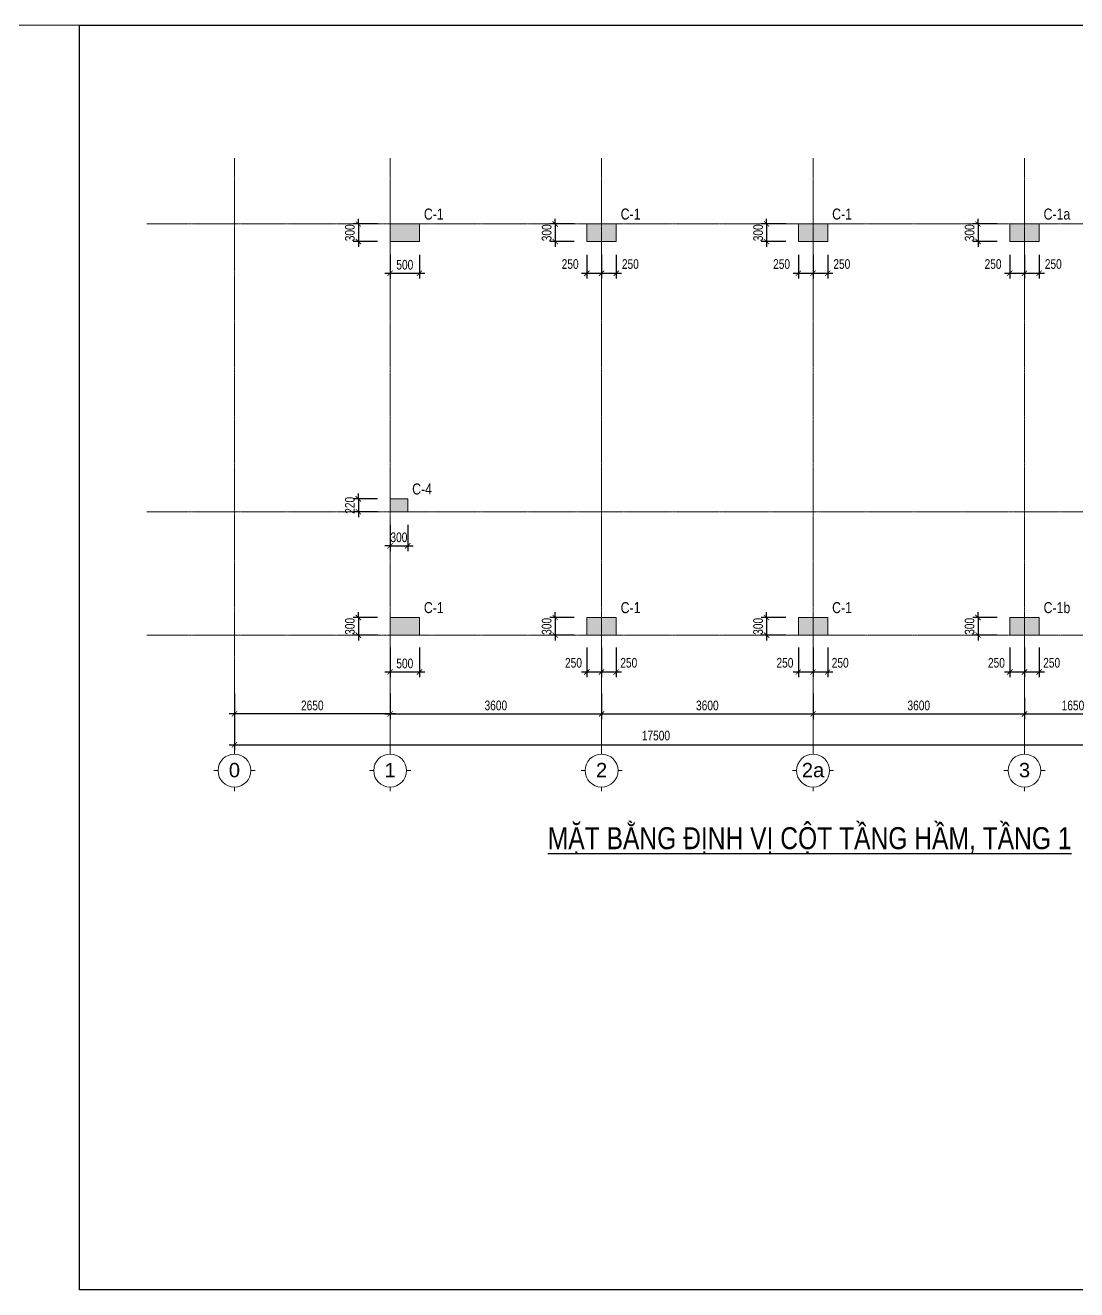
# Model space of a CAD drawing. Extents: x -165145 to 691808, y -202842 to 311040.
# Drawn here: x 212522 to 230422, y -49092 to -27567 of the extents above; entities that cross this region are included whole.
import ezdxf
from ezdxf.enums import TextEntityAlignment as Align

# ---------------------------------------------------------------- set-up
doc = ezdxf.new("R2010")
doc.units = 0
doc.header["$LTSCALE"] = 10
doc.header["$MEASUREMENT"] = 0
for name, pattern in [('CENTER', [2, 1.25, -0.25, 0.25, -0.25]), ('HIDDEN', [2.3807, 1.587, -0.7937]), ('ketcau-1', [2, 1, 1])]:
    doc.linetypes.add(name, pattern=pattern)
doc.layers.get('0').update_dxf_attribs({"linetype": 'CONTINUOUS'})
doc.layers.get('Defpoints').update_dxf_attribs({"color": 5, "linetype": 'CONTINUOUS'})
doc.layers.add('GE_KC_AXIS', color=5, linetype='CENTER')
doc.layers.add('GE_KC_TEXT_BIG', color=4, linetype='CONTINUOUS')
for name, color, linetype, lineweight in [('GE_KC_DIM', 1, 'CONTINUOUS', 20), ('GE_KC_HATCH', 250, 'CONTINUOUS', 20), ('GE_KC_NETKHUAT', 9, 'HIDDEN', 20), ('GE_KC_NETMANH', 8, 'CONTINUOUS', 20), ('GE_KC_NETTHAY', 2, 'CONTINUOUS', 20), ('GE_KC_TEN COT', 2, 'CONTINUOUS', 20), ('GE_KC_TEXT TRUC', 4, 'CONTINUOUS', 20), ('GE_KC_TRUC', 5, 'CENTER', 20), ('L-SITE', 91, 'CONTINUOUS', 9)]:
    doc.layers.add(name, color=color, linetype=linetype, lineweight=lineweight)
doc.styles.add('Arial', font='arial.ttf', dxfattribs={"height": 400})
doc.styles.add('GE_KC-Arial', font='arial.ttf', dxfattribs={"width": 0.75})
doc.dimstyles.new('GE_KC_DIM75', dxfattribs={"dimscale": 75, "dimtxt": 2.2, "dimasz": 1.2, "dimexe": 1.2, "dimexo": 0, "dimgap": 0.8, "dimtad": 1, "dimdec": 0, "dimzin": 1, "dimdsep": 46, "dimtxsty": 'GE_KC-Arial', "dimblk": 'ARCHTICK', "dimcen": 1.2, "dimdle": 1.2, "dimclrd": 1, "dimclre": 1, "dimclrt": 4, "dimadec": 0, "dimazin": 0, "dimtfac": 1, "dimtdec": 0, "dimtix": 1, "dimtmove": 2, "dimatfit": 3, "dimfxl": 0.15, "dimtvp": 0.833333, "dimtolj": 1, "dimtzin": 0, "dimarcsym": 0})

# ---------------------------------------------------------------- blocks, each defined once
blk = doc.blocks.new('Grid - M_Grid Head - Circle-24584-TẦNG 2')
at = {"layer": 'L-SITE'}
for p, q in [((0, 4), (0, 5)), ((-4, 0), (-5, 0)), ((4, 0), (5, 0)), ((0, -4), (0, -5))]:
    blk.add_line(p, q, dxfattribs=at)
blk.add_circle((0, 0), 4, dxfattribs=at)
blk = doc.blocks.new('_ArchTick')
at = {"color": 0, "linetype": 'ByBlock', "const_width": 0.15}
blk.add_lwpolyline([(-0.5, -0.5), (0.5, 0.5)], dxfattribs=at)
blk = doc.blocks.new('*D1464')
at = {"layer": 'Defpoints', "color": 0, "transparency": 16777216}
for p in [(15914, 7000), (16882, 7000), (16048, 0)]:
    blk.add_point(p, dxfattribs=at)
at = {"layer": 'GE_KC_DIM', "color": 1, "lineweight": -2, "transparency": 16777216}
for p, q in [((15914, 7000), (16972, 7000)), ((16882, -90), (16882, 7090)), ((16048, 0), (16972, 0))]:
    blk.add_line(p, q, dxfattribs=at)
at = {"layer": 'GE_KC_DIM', "color": 1, "lineweight": -2, "transparency": 16777216, "xscale": 90, "yscale": 90, "zscale": 90}
for p, rotation in [((16882, 7000), 90), ((16882, 0), 270)]:
    blk.add_blockref('_ArchTick', p, dxfattribs=dict(at, rotation=rotation))
at = {"layer": 'GE_KC_DIM', "color": 4, "transparency": 16777216, "insert": (16737, 3500), "char_height": 165, "attachment_point": 5, "rotation": 90, "style": 'GE_KC-Arial'}
blk.add_mtext('\\A1;7000', dxfattribs=at)
blk = doc.blocks.new('*D1465')
at = {"layer": 'Defpoints', "color": 0, "transparency": 16777216}
for p in [(0, -991), (3600, -991), (3600, -1341)]:
    blk.add_point(p, dxfattribs=at)
at = {"layer": 'GE_KC_DIM', "color": 1, "lineweight": -2, "transparency": 16777216}
for p, q in [((0, -991), (0, -1431)), ((3600, -991), (3600, -1431)), ((-90, -1341), (3690, -1341))]:
    blk.add_line(p, q, dxfattribs=at)
at = {"layer": 'GE_KC_DIM', "color": 1, "lineweight": -2, "transparency": 16777216, "xscale": 90, "yscale": 90, "zscale": 90, "rotation": 180}
blk.add_blockref('_ArchTick', (0, -1341), dxfattribs=at)
at = {"layer": 'GE_KC_DIM', "color": 1, "lineweight": -2, "transparency": 16777216, "xscale": 90, "yscale": 90, "zscale": 90}
blk.add_blockref('_ArchTick', (3600, -1341), dxfattribs=at)
at = {"layer": 'GE_KC_DIM', "color": 4, "transparency": 16777216, "insert": (1800, -1197), "char_height": 165, "attachment_point": 5, "style": 'GE_KC-Arial'}
blk.add_mtext('\\A1;3600', dxfattribs=at)
blk = doc.blocks.new('*D1466')
at = {"layer": 'Defpoints', "color": 0, "transparency": 16777216}
for p in [(10800, -1062), (12450, -1062), (12450, -1341)]:
    blk.add_point(p, dxfattribs=at)
at = {"layer": 'GE_KC_DIM', "color": 1, "lineweight": -2, "transparency": 16777216}
for p, q in [((10800, -1062), (10800, -1431)), ((12450, -1062), (12450, -1431)), ((10710, -1341), (12540, -1341))]:
    blk.add_line(p, q, dxfattribs=at)
at = {"layer": 'GE_KC_DIM', "color": 1, "lineweight": -2, "transparency": 16777216, "xscale": 90, "yscale": 90, "zscale": 90, "rotation": 180}
blk.add_blockref('_ArchTick', (10800, -1341), dxfattribs=at)
at = {"layer": 'GE_KC_DIM', "color": 1, "lineweight": -2, "transparency": 16777216, "xscale": 90, "yscale": 90, "zscale": 90}
blk.add_blockref('_ArchTick', (12450, -1341), dxfattribs=at)
at = {"layer": 'GE_KC_DIM', "color": 4, "transparency": 16777216, "insert": (11625, -1197), "char_height": 165, "attachment_point": 5, "style": 'GE_KC-Arial'}
blk.add_mtext('\\A1;1650', dxfattribs=at)
blk = doc.blocks.new('*D1467')
at = {"layer": 'Defpoints', "color": 0, "transparency": 16777216}
for p in [(12450, -1062), (14850, -1062), (14850, -1341)]:
    blk.add_point(p, dxfattribs=at)
at = {"layer": 'GE_KC_DIM', "color": 1, "lineweight": -2, "transparency": 16777216}
for p, q in [((12450, -1062), (12450, -1431)), ((14850, -1062), (14850, -1431)), ((12360, -1341), (14940, -1341))]:
    blk.add_line(p, q, dxfattribs=at)
at = {"layer": 'GE_KC_DIM', "color": 1, "lineweight": -2, "transparency": 16777216, "xscale": 90, "yscale": 90, "zscale": 90, "rotation": 180}
blk.add_blockref('_ArchTick', (12450, -1341), dxfattribs=at)
at = {"layer": 'GE_KC_DIM', "color": 1, "lineweight": -2, "transparency": 16777216, "xscale": 90, "yscale": 90, "zscale": 90}
blk.add_blockref('_ArchTick', (14850, -1341), dxfattribs=at)
at = {"layer": 'GE_KC_DIM', "color": 4, "transparency": 16777216, "insert": (13650, -1197), "char_height": 165, "attachment_point": 5, "style": 'GE_KC-Arial'}
blk.add_mtext('\\A1;2400', dxfattribs=at)
blk = doc.blocks.new('*D1468')
at = {"layer": 'Defpoints', "color": 0, "transparency": 16777216}
for p in [(-2650, -991), (14850, -1062), (14850, -1866)]:
    blk.add_point(p, dxfattribs=at)
at = {"layer": 'GE_KC_DIM', "color": 1, "lineweight": -2, "transparency": 16777216}
for p, q in [((-2650, -991), (-2650, -1956)), ((14850, -1062), (14850, -1956)), ((-2740, -1866), (14940, -1866))]:
    blk.add_line(p, q, dxfattribs=at)
at = {"layer": 'GE_KC_DIM', "color": 1, "lineweight": -2, "transparency": 16777216, "xscale": 90, "yscale": 90, "zscale": 90, "rotation": 180}
blk.add_blockref('_ArchTick', (-2650, -1866), dxfattribs=at)
at = {"layer": 'GE_KC_DIM', "color": 1, "lineweight": -2, "transparency": 16777216, "xscale": 90, "yscale": 90, "zscale": 90}
blk.add_blockref('_ArchTick', (14850, -1866), dxfattribs=at)
at = {"layer": 'GE_KC_DIM', "color": 4, "transparency": 16777216, "insert": (4525, -1710), "char_height": 165, "attachment_point": 5, "style": 'GE_KC-Arial'}
blk.add_mtext('\\A1;17500', dxfattribs=at)
blk = doc.blocks.new('*D1469')
at = {"layer": 'Defpoints', "color": 0, "transparency": 16777216}
for p in [(15914, 7000), (15914, 2100), (16357, 2100)]:
    blk.add_point(p, dxfattribs=at)
at = {"layer": 'GE_KC_DIM', "color": 1, "lineweight": -2, "transparency": 16777216}
for p, q in [((15914, 7000), (16447, 7000)), ((16357, 7090), (16357, 2010)), ((15914, 2100), (16447, 2100))]:
    blk.add_line(p, q, dxfattribs=at)
at = {"layer": 'GE_KC_DIM', "color": 1, "lineweight": -2, "transparency": 16777216, "xscale": 90, "yscale": 90, "zscale": 90}
for p, rotation in [((16357, 7000), 90), ((16357, 2100), 270)]:
    blk.add_blockref('_ArchTick', p, dxfattribs=dict(at, rotation=rotation))
at = {"layer": 'GE_KC_DIM', "color": 4, "transparency": 16777216, "insert": (16212, 4550), "char_height": 165, "attachment_point": 5, "rotation": 90, "style": 'GE_KC-Arial'}
blk.add_mtext('\\A1;4900', dxfattribs=at)
blk = doc.blocks.new('*D1470')
at = {"layer": 'Defpoints', "color": 0, "transparency": 16777216}
for p in [(15914, 2100), (16048, 0), (16357, 0)]:
    blk.add_point(p, dxfattribs=at)
at = {"layer": 'GE_KC_DIM', "color": 1, "lineweight": -2, "transparency": 16777216}
for p, q in [((16357, 2190), (16357, -90)), ((15914, 2100), (16447, 2100)), ((16048, 0), (16447, 0))]:
    blk.add_line(p, q, dxfattribs=at)
at = {"layer": 'GE_KC_DIM', "color": 1, "lineweight": -2, "transparency": 16777216, "xscale": 90, "yscale": 90, "zscale": 90}
for p, rotation in [((16357, 2100), 90), ((16357, 0), 270)]:
    blk.add_blockref('_ArchTick', p, dxfattribs=dict(at, rotation=rotation))
at = {"layer": 'GE_KC_DIM', "color": 4, "transparency": 16777216, "insert": (16212, 1050), "char_height": 165, "attachment_point": 5, "rotation": 90, "style": 'GE_KC-Arial'}
blk.add_mtext('\\A1;2100', dxfattribs=at)
blk = doc.blocks.new('*D1471')
at = {"layer": 'Defpoints', "color": 0, "transparency": 16777216}
for p in [(-2650, -991), (0, -991), (-2650, -1341)]:
    blk.add_point(p, dxfattribs=at)
at = {"layer": 'GE_KC_DIM', "color": 1, "lineweight": -2, "transparency": 16777216}
for p, q in [((-2650, -991), (-2650, -1431)), ((0, -991), (0, -1431)), ((90, -1341), (-2740, -1341))]:
    blk.add_line(p, q, dxfattribs=at)
at = {"layer": 'GE_KC_DIM', "color": 1, "lineweight": -2, "transparency": 16777216, "xscale": 90, "yscale": 90, "zscale": 90, "rotation": 180}
blk.add_blockref('_ArchTick', (-2650, -1341), dxfattribs=at)
at = {"layer": 'GE_KC_DIM', "color": 1, "lineweight": -2, "transparency": 16777216, "xscale": 90, "yscale": 90, "zscale": 90}
blk.add_blockref('_ArchTick', (0, -1341), dxfattribs=at)
at = {"layer": 'GE_KC_DIM', "color": 4, "transparency": 16777216, "insert": (-1325, -1197), "char_height": 165, "attachment_point": 5, "style": 'GE_KC-Arial'}
blk.add_mtext('\\A1;2650', dxfattribs=at)
blk = doc.blocks.new('*D1472')
at = {"layer": 'Defpoints', "color": 0, "transparency": 16777216}
for p in [(3600, -991), (7200, -991), (7200, -1341)]:
    blk.add_point(p, dxfattribs=at)
at = {"layer": 'GE_KC_DIM', "color": 1, "lineweight": -2, "transparency": 16777216}
for p, q in [((3600, -991), (3600, -1431)), ((7200, -991), (7200, -1431)), ((3510, -1341), (7290, -1341))]:
    blk.add_line(p, q, dxfattribs=at)
at = {"layer": 'GE_KC_DIM', "color": 1, "lineweight": -2, "transparency": 16777216, "xscale": 90, "yscale": 90, "zscale": 90, "rotation": 180}
blk.add_blockref('_ArchTick', (3600, -1341), dxfattribs=at)
at = {"layer": 'GE_KC_DIM', "color": 1, "lineweight": -2, "transparency": 16777216, "xscale": 90, "yscale": 90, "zscale": 90}
blk.add_blockref('_ArchTick', (7200, -1341), dxfattribs=at)
at = {"layer": 'GE_KC_DIM', "color": 4, "transparency": 16777216, "insert": (5400, -1197), "char_height": 165, "attachment_point": 5, "style": 'GE_KC-Arial'}
blk.add_mtext('\\A1;3600', dxfattribs=at)
blk = doc.blocks.new('*D1473')
at = {"layer": 'Defpoints', "color": 0, "transparency": 16777216}
for p in [(7200, -991), (10800, -1062), (10800, -1341)]:
    blk.add_point(p, dxfattribs=at)
at = {"layer": 'GE_KC_DIM', "color": 1, "lineweight": -2, "transparency": 16777216}
for p, q in [((7200, -991), (7200, -1431)), ((10800, -1062), (10800, -1431)), ((7110, -1341), (10890, -1341))]:
    blk.add_line(p, q, dxfattribs=at)
at = {"layer": 'GE_KC_DIM', "color": 1, "lineweight": -2, "transparency": 16777216, "xscale": 90, "yscale": 90, "zscale": 90, "rotation": 180}
blk.add_blockref('_ArchTick', (7200, -1341), dxfattribs=at)
at = {"layer": 'GE_KC_DIM', "color": 1, "lineweight": -2, "transparency": 16777216, "xscale": 90, "yscale": 90, "zscale": 90}
blk.add_blockref('_ArchTick', (10800, -1341), dxfattribs=at)
at = {"layer": 'GE_KC_DIM', "color": 4, "transparency": 16777216, "insert": (9000, -1197), "char_height": 165, "attachment_point": 5, "style": 'GE_KC-Arial'}
blk.add_mtext('\\A1;3600', dxfattribs=at)
blk = doc.blocks.new('C-22x30')
at = {"layer": 'GE_KC_HATCH', "linetype": 'ketcau-1'}
blk.add_hatch(color=1, dxfattribs=at).paths.add_polyline_path([(150, 110), (-150, 110), (-150, -110), (150, -110)])
at = {"layer": 'GE_KC_NETTHAY', "linetype": 'Continuous'}
blk.add_lwpolyline([(150, 110), (-150, 110), (-150, -110), (150, -110)], close=True, dxfattribs=at)
blk = doc.blocks.new('MBDVC-T1')
at = {"layer": 'GE_KC_HATCH', "linetype": 'ketcau-1'}
for points in [[(500, 7000), (0, 7000), (0, 6700), (500, 6700)], [(3850, 7000), (3350, 7000), (3350, 6700), (3850, 6700)], [(7450, 7000), (6950, 7000), (6950, 6700), (7450, 6700)], [(11050, 7000), (10550, 7000), (10550, 6700), (11050, 6700)], [(14850, 7000), (14630, 7000), (14630, 6600), (14850, 6600)], [(12850, 2210), (12450, 2210), (12450, 1990), (12850, 1990)], [(14850, 2210), (14450, 2210), (14450, 1990), (14850, 1990)], [(500, 300), (0, 300), (0, 0), (500, 0)], [(3850, 300), (3350, 300), (3350, 0), (3850, 0)], [(7450, 300), (6950, 300), (6950, 0), (7450, 0)], [(11050, 300), (10550, 300), (10550, 0), (11050, 0)], [(12850, 220), (12450, 220), (12450, 0), (12850, 0)], [(14850, 220), (14450, 220), (14450, 0), (14850, 0)]]:
    blk.add_hatch(color=1, dxfattribs=at).paths.add_polyline_path(points)
at = {"layer": 'GE_KC_NETTHAY', "linetype": 'Continuous'}
for points in [[(500, 7000), (0, 7000), (0, 6700), (500, 6700)], [(3850, 7000), (3350, 7000), (3350, 6700), (3850, 6700)], [(7450, 7000), (6950, 7000), (6950, 6700), (7450, 6700)], [(11050, 7000), (10550, 7000), (10550, 6700), (11050, 6700)], [(14850, 7000), (14630, 7000), (14630, 6600), (14850, 6600)], [(12850, 2210), (12450, 2210), (12450, 1990), (12850, 1990)], [(14850, 2210), (14450, 2210), (14450, 1990), (14850, 1990)], [(500, 300), (0, 300), (0, 0), (500, 0)], [(3850, 300), (3350, 300), (3350, 0), (3850, 0)], [(7450, 300), (6950, 300), (6950, 0), (7450, 0)], [(11050, 300), (10550, 300), (10550, 0), (11050, 0)], [(12850, 220), (12450, 220), (12450, 0), (12850, 0)], [(14850, 220), (14450, 220), (14450, 0), (14850, 0)]]:
    blk.add_lwpolyline(points, close=True, dxfattribs=at)
at = {"layer": 'GE_KC_NETKHUAT'}
blk.add_blockref('C-22x30', (150, 2210), dxfattribs=at)
blk = doc.blocks.new('*D916')
at = {"layer": 'Defpoints', "color": 0, "transparency": 16777216}
for p in [(218519, -30949), (218193, -31249), (218519, -31249)]:
    blk.add_point(p, dxfattribs=at)
at = {"layer": 'GE_KC_DIM', "color": 1, "lineweight": -2, "transparency": 16777216}
for p, q in [((218519, -30949), (218103, -30949)), ((218193, -30949), (218193, -30859)), ((218193, -30949), (218193, -31249)), ((218519, -31249), (218103, -31249)), ((218193, -31249), (218193, -31339))]:
    blk.add_line(p, q, dxfattribs=at)
at = {"layer": 'GE_KC_DIM', "color": 1, "lineweight": -2, "transparency": 16777216, "xscale": 90, "yscale": 90, "zscale": 90}
for p, rotation in [((218193, -30949), 270), ((218193, -31249), 90)]:
    blk.add_blockref('_ArchTick', p, dxfattribs=dict(at, rotation=rotation))
at = {"layer": 'GE_KC_DIM', "color": 4, "transparency": 16777216, "insert": (218049, -31099), "char_height": 165, "attachment_point": 5, "rotation": 90, "style": 'GE_KC-Arial'}
blk.add_mtext('\\A1;300', dxfattribs=at)
blk = doc.blocks.new('*D917')
at = {"layer": 'Defpoints', "color": 0, "transparency": 16777216}
for p in [(218733, -31477), (219233, -31477), (219233, -31788)]:
    blk.add_point(p, dxfattribs=at)
at = {"layer": 'GE_KC_DIM', "color": 1, "lineweight": -2, "transparency": 16777216}
for p, q in [((218733, -31477), (218733, -31878)), ((219233, -31477), (219233, -31878)), ((218643, -31788), (219323, -31788))]:
    blk.add_line(p, q, dxfattribs=at)
at = {"layer": 'GE_KC_DIM', "color": 1, "lineweight": -2, "transparency": 16777216, "xscale": 90, "yscale": 90, "zscale": 90, "rotation": 180}
blk.add_blockref('_ArchTick', (218733, -31788), dxfattribs=at)
at = {"layer": 'GE_KC_DIM', "color": 1, "lineweight": -2, "transparency": 16777216, "xscale": 90, "yscale": 90, "zscale": 90}
blk.add_blockref('_ArchTick', (219233, -31788), dxfattribs=at)
at = {"layer": 'GE_KC_DIM', "color": 4, "transparency": 16777216, "insert": (218983, -31644), "char_height": 165, "attachment_point": 5, "style": 'GE_KC-Arial'}
blk.add_mtext('\\A1;500', dxfattribs=at)
blk = doc.blocks.new('*D918')
at = {"layer": 'Defpoints', "color": 0, "transparency": 16777216}
for p in [(218519, -35629), (218193, -35849), (218519, -35849)]:
    blk.add_point(p, dxfattribs=at)
at = {"layer": 'GE_KC_DIM', "color": 1, "lineweight": -2, "transparency": 16777216}
for p, q in [((218519, -35629), (218103, -35629)), ((218193, -35629), (218193, -35539)), ((218193, -35629), (218193, -35849)), ((218519, -35849), (218103, -35849)), ((218193, -35849), (218193, -35939))]:
    blk.add_line(p, q, dxfattribs=at)
at = {"layer": 'GE_KC_DIM', "color": 1, "lineweight": -2, "transparency": 16777216, "xscale": 90, "yscale": 90, "zscale": 90}
for p, rotation in [((218193, -35629), 270), ((218193, -35849), 90)]:
    blk.add_blockref('_ArchTick', p, dxfattribs=dict(at, rotation=rotation))
at = {"layer": 'GE_KC_DIM', "color": 4, "transparency": 16777216, "insert": (218049, -35739), "char_height": 165, "attachment_point": 5, "rotation": 90, "style": 'GE_KC-Arial'}
blk.add_mtext('\\A1;220', dxfattribs=at)
blk = doc.blocks.new('*D919')
at = {"layer": 'Defpoints', "color": 0, "transparency": 16777216}
for p in [(218519, -37649), (218193, -37949), (218519, -37949)]:
    blk.add_point(p, dxfattribs=at)
at = {"layer": 'GE_KC_DIM', "color": 1, "lineweight": -2, "transparency": 16777216}
for p, q in [((218519, -37649), (218103, -37649)), ((218193, -37649), (218193, -37559)), ((218193, -37649), (218193, -37949)), ((218519, -37949), (218103, -37949)), ((218193, -37949), (218193, -38039))]:
    blk.add_line(p, q, dxfattribs=at)
at = {"layer": 'GE_KC_DIM', "color": 1, "lineweight": -2, "transparency": 16777216, "xscale": 90, "yscale": 90, "zscale": 90}
for p, rotation in [((218193, -37649), 270), ((218193, -37949), 90)]:
    blk.add_blockref('_ArchTick', p, dxfattribs=dict(at, rotation=rotation))
at = {"layer": 'GE_KC_DIM', "color": 4, "transparency": 16777216, "insert": (218049, -37799), "char_height": 165, "attachment_point": 5, "rotation": 90, "style": 'GE_KC-Arial'}
blk.add_mtext('\\A1;300', dxfattribs=at)
blk = doc.blocks.new('*D920')
at = {"layer": 'Defpoints', "color": 0, "transparency": 16777216}
for p in [(218733, -38160), (219233, -38160), (219233, -38576)]:
    blk.add_point(p, dxfattribs=at)
at = {"layer": 'GE_KC_DIM', "color": 1, "lineweight": -2, "transparency": 16777216}
for p, q in [((218733, -38160), (218733, -38666)), ((219233, -38160), (219233, -38666)), ((218643, -38576), (219323, -38576))]:
    blk.add_line(p, q, dxfattribs=at)
at = {"layer": 'GE_KC_DIM', "color": 1, "lineweight": -2, "transparency": 16777216, "xscale": 90, "yscale": 90, "zscale": 90, "rotation": 180}
blk.add_blockref('_ArchTick', (218733, -38576), dxfattribs=at)
at = {"layer": 'GE_KC_DIM', "color": 1, "lineweight": -2, "transparency": 16777216, "xscale": 90, "yscale": 90, "zscale": 90}
blk.add_blockref('_ArchTick', (219233, -38576), dxfattribs=at)
at = {"layer": 'GE_KC_DIM', "color": 4, "transparency": 16777216, "insert": (218983, -38431), "char_height": 165, "attachment_point": 5, "style": 'GE_KC-Arial'}
blk.add_mtext('\\A1;500', dxfattribs=at)
blk = doc.blocks.new('*D921')
at = {"layer": 'Defpoints', "color": 0, "transparency": 16777216}
for p in [(222083, -38160), (222333, -38160), (222333, -38576)]:
    blk.add_point(p, dxfattribs=at)
at = {"layer": 'GE_KC_DIM', "color": 1, "lineweight": -2, "transparency": 16777216}
for p, q in [((222083, -38160), (222083, -38666)), ((222333, -38160), (222333, -38666)), ((221993, -38576), (222423, -38576))]:
    blk.add_line(p, q, dxfattribs=at)
at = {"layer": 'GE_KC_DIM', "color": 1, "lineweight": -2, "transparency": 16777216, "xscale": 90, "yscale": 90, "zscale": 90, "rotation": 180}
blk.add_blockref('_ArchTick', (222083, -38576), dxfattribs=at)
at = {"layer": 'GE_KC_DIM', "color": 1, "lineweight": -2, "transparency": 16777216, "xscale": 90, "yscale": 90, "zscale": 90}
blk.add_blockref('_ArchTick', (222333, -38576), dxfattribs=at)
at = {"layer": 'GE_KC_DIM', "color": 4, "transparency": 16777216, "insert": (221855, -38420), "char_height": 165, "attachment_point": 5, "style": 'GE_KC-Arial'}
blk.add_mtext('\\A1;250', dxfattribs=at)
blk = doc.blocks.new('*D922')
at = {"layer": 'Defpoints', "color": 0, "transparency": 16777216}
for p in [(222333, -38160), (222583, -38160), (222583, -38576)]:
    blk.add_point(p, dxfattribs=at)
at = {"layer": 'GE_KC_DIM', "color": 1, "lineweight": -2, "transparency": 16777216}
for p, q in [((222333, -38160), (222333, -38666)), ((222583, -38160), (222583, -38666)), ((222243, -38576), (222673, -38576))]:
    blk.add_line(p, q, dxfattribs=at)
at = {"layer": 'GE_KC_DIM', "color": 1, "lineweight": -2, "transparency": 16777216, "xscale": 90, "yscale": 90, "zscale": 90, "rotation": 180}
blk.add_blockref('_ArchTick', (222333, -38576), dxfattribs=at)
at = {"layer": 'GE_KC_DIM', "color": 1, "lineweight": -2, "transparency": 16777216, "xscale": 90, "yscale": 90, "zscale": 90}
blk.add_blockref('_ArchTick', (222583, -38576), dxfattribs=at)
at = {"layer": 'GE_KC_DIM', "color": 4, "transparency": 16777216, "insert": (222796, -38420), "char_height": 165, "attachment_point": 5, "style": 'GE_KC-Arial'}
blk.add_mtext('\\A1;250', dxfattribs=at)
blk = doc.blocks.new('*D923')
at = {"layer": 'Defpoints', "color": 0, "transparency": 16777216}
for p in [(221869, -37649), (221543, -37949), (221869, -37949)]:
    blk.add_point(p, dxfattribs=at)
at = {"layer": 'GE_KC_DIM', "color": 1, "lineweight": -2, "transparency": 16777216}
for p, q in [((221869, -37649), (221453, -37649)), ((221543, -37649), (221543, -37559)), ((221543, -37649), (221543, -37949)), ((221869, -37949), (221453, -37949)), ((221543, -37949), (221543, -38039))]:
    blk.add_line(p, q, dxfattribs=at)
at = {"layer": 'GE_KC_DIM', "color": 1, "lineweight": -2, "transparency": 16777216, "xscale": 90, "yscale": 90, "zscale": 90}
for p, rotation in [((221543, -37649), 270), ((221543, -37949), 90)]:
    blk.add_blockref('_ArchTick', p, dxfattribs=dict(at, rotation=rotation))
at = {"layer": 'GE_KC_DIM', "color": 4, "transparency": 16777216, "insert": (221399, -37799), "char_height": 165, "attachment_point": 5, "rotation": 90, "style": 'GE_KC-Arial'}
blk.add_mtext('\\A1;300', dxfattribs=at)
blk = doc.blocks.new('*D925')
at = {"layer": 'Defpoints', "color": 0, "transparency": 16777216}
for p in [(225683, -38160), (225933, -38160), (225933, -38576)]:
    blk.add_point(p, dxfattribs=at)
at = {"layer": 'GE_KC_DIM', "color": 1, "lineweight": -2, "transparency": 16777216}
for p, q in [((225683, -38160), (225683, -38666)), ((225933, -38160), (225933, -38666)), ((225593, -38576), (226023, -38576))]:
    blk.add_line(p, q, dxfattribs=at)
at = {"layer": 'GE_KC_DIM', "color": 1, "lineweight": -2, "transparency": 16777216, "xscale": 90, "yscale": 90, "zscale": 90, "rotation": 180}
blk.add_blockref('_ArchTick', (225683, -38576), dxfattribs=at)
at = {"layer": 'GE_KC_DIM', "color": 1, "lineweight": -2, "transparency": 16777216, "xscale": 90, "yscale": 90, "zscale": 90}
blk.add_blockref('_ArchTick', (225933, -38576), dxfattribs=at)
at = {"layer": 'GE_KC_DIM', "color": 4, "transparency": 16777216, "insert": (225455, -38420), "char_height": 165, "attachment_point": 5, "style": 'GE_KC-Arial'}
blk.add_mtext('\\A1;250', dxfattribs=at)
blk = doc.blocks.new('*D926')
at = {"layer": 'Defpoints', "color": 0, "transparency": 16777216}
for p in [(225933, -38160), (226183, -38160), (226183, -38576)]:
    blk.add_point(p, dxfattribs=at)
at = {"layer": 'GE_KC_DIM', "color": 1, "lineweight": -2, "transparency": 16777216}
for p, q in [((225933, -38160), (225933, -38666)), ((226183, -38160), (226183, -38666)), ((225843, -38576), (226273, -38576))]:
    blk.add_line(p, q, dxfattribs=at)
at = {"layer": 'GE_KC_DIM', "color": 1, "lineweight": -2, "transparency": 16777216, "xscale": 90, "yscale": 90, "zscale": 90, "rotation": 180}
blk.add_blockref('_ArchTick', (225933, -38576), dxfattribs=at)
at = {"layer": 'GE_KC_DIM', "color": 1, "lineweight": -2, "transparency": 16777216, "xscale": 90, "yscale": 90, "zscale": 90}
blk.add_blockref('_ArchTick', (226183, -38576), dxfattribs=at)
at = {"layer": 'GE_KC_DIM', "color": 4, "transparency": 16777216, "insert": (226396, -38420), "char_height": 165, "attachment_point": 5, "style": 'GE_KC-Arial'}
blk.add_mtext('\\A1;250', dxfattribs=at)
blk = doc.blocks.new('*D924')
at = {"layer": 'Defpoints', "color": 0, "transparency": 16777216}
for p in [(225469, -37649), (225143, -37949), (225469, -37949)]:
    blk.add_point(p, dxfattribs=at)
at = {"layer": 'GE_KC_DIM', "color": 1, "lineweight": -2, "transparency": 16777216}
for p, q in [((225469, -37649), (225053, -37649)), ((225143, -37649), (225143, -37559)), ((225143, -37649), (225143, -37949)), ((225469, -37949), (225053, -37949)), ((225143, -37949), (225143, -38039))]:
    blk.add_line(p, q, dxfattribs=at)
at = {"layer": 'GE_KC_DIM', "color": 1, "lineweight": -2, "transparency": 16777216, "xscale": 90, "yscale": 90, "zscale": 90}
for p, rotation in [((225143, -37649), 270), ((225143, -37949), 90)]:
    blk.add_blockref('_ArchTick', p, dxfattribs=dict(at, rotation=rotation))
at = {"layer": 'GE_KC_DIM', "color": 4, "transparency": 16777216, "insert": (224999, -37799), "char_height": 165, "attachment_point": 5, "rotation": 90, "style": 'GE_KC-Arial'}
blk.add_mtext('\\A1;300', dxfattribs=at)
blk = doc.blocks.new('*D928')
at = {"layer": 'Defpoints', "color": 0, "transparency": 16777216}
for p in [(229283, -38160), (229533, -38160), (229533, -38576)]:
    blk.add_point(p, dxfattribs=at)
at = {"layer": 'GE_KC_DIM', "color": 1, "lineweight": -2, "transparency": 16777216}
for p, q in [((229283, -38160), (229283, -38666)), ((229533, -38160), (229533, -38666)), ((229193, -38576), (229623, -38576))]:
    blk.add_line(p, q, dxfattribs=at)
at = {"layer": 'GE_KC_DIM', "color": 1, "lineweight": -2, "transparency": 16777216, "xscale": 90, "yscale": 90, "zscale": 90, "rotation": 180}
blk.add_blockref('_ArchTick', (229283, -38576), dxfattribs=at)
at = {"layer": 'GE_KC_DIM', "color": 1, "lineweight": -2, "transparency": 16777216, "xscale": 90, "yscale": 90, "zscale": 90}
blk.add_blockref('_ArchTick', (229533, -38576), dxfattribs=at)
at = {"layer": 'GE_KC_DIM', "color": 4, "transparency": 16777216, "insert": (229055, -38420), "char_height": 165, "attachment_point": 5, "style": 'GE_KC-Arial'}
blk.add_mtext('\\A1;250', dxfattribs=at)
blk = doc.blocks.new('*D929')
at = {"layer": 'Defpoints', "color": 0, "transparency": 16777216}
for p in [(229533, -38160), (229783, -38160), (229783, -38576)]:
    blk.add_point(p, dxfattribs=at)
at = {"layer": 'GE_KC_DIM', "color": 1, "lineweight": -2, "transparency": 16777216}
for p, q in [((229533, -38160), (229533, -38666)), ((229783, -38160), (229783, -38666)), ((229443, -38576), (229873, -38576))]:
    blk.add_line(p, q, dxfattribs=at)
at = {"layer": 'GE_KC_DIM', "color": 1, "lineweight": -2, "transparency": 16777216, "xscale": 90, "yscale": 90, "zscale": 90, "rotation": 180}
blk.add_blockref('_ArchTick', (229533, -38576), dxfattribs=at)
at = {"layer": 'GE_KC_DIM', "color": 1, "lineweight": -2, "transparency": 16777216, "xscale": 90, "yscale": 90, "zscale": 90}
blk.add_blockref('_ArchTick', (229783, -38576), dxfattribs=at)
at = {"layer": 'GE_KC_DIM', "color": 4, "transparency": 16777216, "insert": (229996, -38420), "char_height": 165, "attachment_point": 5, "style": 'GE_KC-Arial'}
blk.add_mtext('\\A1;250', dxfattribs=at)
blk = doc.blocks.new('*D927')
at = {"layer": 'Defpoints', "color": 0, "transparency": 16777216}
for p in [(229069, -37649), (228743, -37949), (229069, -37949)]:
    blk.add_point(p, dxfattribs=at)
at = {"layer": 'GE_KC_DIM', "color": 1, "lineweight": -2, "transparency": 16777216}
for p, q in [((229069, -37649), (228653, -37649)), ((228743, -37649), (228743, -37559)), ((228743, -37649), (228743, -37949)), ((229069, -37949), (228653, -37949)), ((228743, -37949), (228743, -38039))]:
    blk.add_line(p, q, dxfattribs=at)
at = {"layer": 'GE_KC_DIM', "color": 1, "lineweight": -2, "transparency": 16777216, "xscale": 90, "yscale": 90, "zscale": 90}
for p, rotation in [((228743, -37649), 270), ((228743, -37949), 90)]:
    blk.add_blockref('_ArchTick', p, dxfattribs=dict(at, rotation=rotation))
at = {"layer": 'GE_KC_DIM', "color": 4, "transparency": 16777216, "insert": (228599, -37799), "char_height": 165, "attachment_point": 5, "rotation": 90, "style": 'GE_KC-Arial'}
blk.add_mtext('\\A1;300', dxfattribs=at)
blk = doc.blocks.new('*D930')
at = {"layer": 'Defpoints', "color": 0, "transparency": 16777216}
for p in [(222083, -31477), (222333, -31477), (222333, -31788)]:
    blk.add_point(p, dxfattribs=at)
at = {"layer": 'GE_KC_DIM', "color": 1, "lineweight": -2, "transparency": 16777216}
for p, q in [((222083, -31477), (222083, -31878)), ((222333, -31477), (222333, -31878)), ((221993, -31788), (222423, -31788))]:
    blk.add_line(p, q, dxfattribs=at)
at = {"layer": 'GE_KC_DIM', "color": 1, "lineweight": -2, "transparency": 16777216, "xscale": 90, "yscale": 90, "zscale": 90, "rotation": 180}
blk.add_blockref('_ArchTick', (222083, -31788), dxfattribs=at)
at = {"layer": 'GE_KC_DIM', "color": 1, "lineweight": -2, "transparency": 16777216, "xscale": 90, "yscale": 90, "zscale": 90}
blk.add_blockref('_ArchTick', (222333, -31788), dxfattribs=at)
at = {"layer": 'GE_KC_DIM', "color": 4, "transparency": 16777216, "insert": (221798, -31632), "char_height": 165, "attachment_point": 5, "style": 'GE_KC-Arial'}
blk.add_mtext('\\A1;250', dxfattribs=at)
blk = doc.blocks.new('*D931')
at = {"layer": 'Defpoints', "color": 0, "transparency": 16777216}
for p in [(222333, -31477), (222583, -31477), (222583, -31788)]:
    blk.add_point(p, dxfattribs=at)
at = {"layer": 'GE_KC_DIM', "color": 1, "lineweight": -2, "transparency": 16777216}
for p, q in [((222333, -31477), (222333, -31878)), ((222583, -31477), (222583, -31878)), ((222243, -31788), (222673, -31788))]:
    blk.add_line(p, q, dxfattribs=at)
at = {"layer": 'GE_KC_DIM', "color": 1, "lineweight": -2, "transparency": 16777216, "xscale": 90, "yscale": 90, "zscale": 90, "rotation": 180}
blk.add_blockref('_ArchTick', (222333, -31788), dxfattribs=at)
at = {"layer": 'GE_KC_DIM', "color": 1, "lineweight": -2, "transparency": 16777216, "xscale": 90, "yscale": 90, "zscale": 90}
blk.add_blockref('_ArchTick', (222583, -31788), dxfattribs=at)
at = {"layer": 'GE_KC_DIM', "color": 4, "transparency": 16777216, "insert": (222823, -31632), "char_height": 165, "attachment_point": 5, "style": 'GE_KC-Arial'}
blk.add_mtext('\\A1;250', dxfattribs=at)
blk = doc.blocks.new('*D932')
at = {"layer": 'Defpoints', "color": 0, "transparency": 16777216}
for p in [(221869, -30949), (221543, -31249), (221869, -31249)]:
    blk.add_point(p, dxfattribs=at)
at = {"layer": 'GE_KC_DIM', "color": 1, "lineweight": -2, "transparency": 16777216}
for p, q in [((221869, -30949), (221453, -30949)), ((221543, -30949), (221543, -30859)), ((221543, -30949), (221543, -31249)), ((221869, -31249), (221453, -31249)), ((221543, -31249), (221543, -31339))]:
    blk.add_line(p, q, dxfattribs=at)
at = {"layer": 'GE_KC_DIM', "color": 1, "lineweight": -2, "transparency": 16777216, "xscale": 90, "yscale": 90, "zscale": 90}
for p, rotation in [((221543, -30949), 270), ((221543, -31249), 90)]:
    blk.add_blockref('_ArchTick', p, dxfattribs=dict(at, rotation=rotation))
at = {"layer": 'GE_KC_DIM', "color": 4, "transparency": 16777216, "insert": (221399, -31099), "char_height": 165, "attachment_point": 5, "rotation": 90, "style": 'GE_KC-Arial'}
blk.add_mtext('\\A1;300', dxfattribs=at)
blk = doc.blocks.new('*D933')
at = {"layer": 'Defpoints', "color": 0, "transparency": 16777216}
for p in [(225683, -31477), (225933, -31477), (225933, -31788)]:
    blk.add_point(p, dxfattribs=at)
at = {"layer": 'GE_KC_DIM', "color": 1, "lineweight": -2, "transparency": 16777216}
for p, q in [((225683, -31477), (225683, -31878)), ((225933, -31477), (225933, -31878)), ((225593, -31788), (226023, -31788))]:
    blk.add_line(p, q, dxfattribs=at)
at = {"layer": 'GE_KC_DIM', "color": 1, "lineweight": -2, "transparency": 16777216, "xscale": 90, "yscale": 90, "zscale": 90, "rotation": 180}
blk.add_blockref('_ArchTick', (225683, -31788), dxfattribs=at)
at = {"layer": 'GE_KC_DIM', "color": 1, "lineweight": -2, "transparency": 16777216, "xscale": 90, "yscale": 90, "zscale": 90}
blk.add_blockref('_ArchTick', (225933, -31788), dxfattribs=at)
at = {"layer": 'GE_KC_DIM', "color": 4, "transparency": 16777216, "insert": (225398, -31632), "char_height": 165, "attachment_point": 5, "style": 'GE_KC-Arial'}
blk.add_mtext('\\A1;250', dxfattribs=at)
blk = doc.blocks.new('*D934')
at = {"layer": 'Defpoints', "color": 0, "transparency": 16777216}
for p in [(225933, -31477), (226183, -31477), (226183, -31788)]:
    blk.add_point(p, dxfattribs=at)
at = {"layer": 'GE_KC_DIM', "color": 1, "lineweight": -2, "transparency": 16777216}
for p, q in [((225933, -31477), (225933, -31878)), ((226183, -31477), (226183, -31878)), ((225843, -31788), (226273, -31788))]:
    blk.add_line(p, q, dxfattribs=at)
at = {"layer": 'GE_KC_DIM', "color": 1, "lineweight": -2, "transparency": 16777216, "xscale": 90, "yscale": 90, "zscale": 90, "rotation": 180}
blk.add_blockref('_ArchTick', (225933, -31788), dxfattribs=at)
at = {"layer": 'GE_KC_DIM', "color": 1, "lineweight": -2, "transparency": 16777216, "xscale": 90, "yscale": 90, "zscale": 90}
blk.add_blockref('_ArchTick', (226183, -31788), dxfattribs=at)
at = {"layer": 'GE_KC_DIM', "color": 4, "transparency": 16777216, "insert": (226423, -31632), "char_height": 165, "attachment_point": 5, "style": 'GE_KC-Arial'}
blk.add_mtext('\\A1;250', dxfattribs=at)
blk = doc.blocks.new('*D935')
at = {"layer": 'Defpoints', "color": 0, "transparency": 16777216}
for p in [(225469, -30949), (225143, -31249), (225469, -31249)]:
    blk.add_point(p, dxfattribs=at)
at = {"layer": 'GE_KC_DIM', "color": 1, "lineweight": -2, "transparency": 16777216}
for p, q in [((225469, -30949), (225053, -30949)), ((225143, -30949), (225143, -30859)), ((225143, -30949), (225143, -31249)), ((225469, -31249), (225053, -31249)), ((225143, -31249), (225143, -31339))]:
    blk.add_line(p, q, dxfattribs=at)
at = {"layer": 'GE_KC_DIM', "color": 1, "lineweight": -2, "transparency": 16777216, "xscale": 90, "yscale": 90, "zscale": 90}
for p, rotation in [((225143, -30949), 270), ((225143, -31249), 90)]:
    blk.add_blockref('_ArchTick', p, dxfattribs=dict(at, rotation=rotation))
at = {"layer": 'GE_KC_DIM', "color": 4, "transparency": 16777216, "insert": (224999, -31099), "char_height": 165, "attachment_point": 5, "rotation": 90, "style": 'GE_KC-Arial'}
blk.add_mtext('\\A1;300', dxfattribs=at)
blk = doc.blocks.new('*D936')
at = {"layer": 'Defpoints', "color": 0, "transparency": 16777216}
for p in [(229283, -31477), (229533, -31477), (229533, -31788)]:
    blk.add_point(p, dxfattribs=at)
at = {"layer": 'GE_KC_DIM', "color": 1, "lineweight": -2, "transparency": 16777216}
for p, q in [((229283, -31477), (229283, -31878)), ((229533, -31477), (229533, -31878)), ((229193, -31788), (229623, -31788))]:
    blk.add_line(p, q, dxfattribs=at)
at = {"layer": 'GE_KC_DIM', "color": 1, "lineweight": -2, "transparency": 16777216, "xscale": 90, "yscale": 90, "zscale": 90, "rotation": 180}
blk.add_blockref('_ArchTick', (229283, -31788), dxfattribs=at)
at = {"layer": 'GE_KC_DIM', "color": 1, "lineweight": -2, "transparency": 16777216, "xscale": 90, "yscale": 90, "zscale": 90}
blk.add_blockref('_ArchTick', (229533, -31788), dxfattribs=at)
at = {"layer": 'GE_KC_DIM', "color": 4, "transparency": 16777216, "insert": (228998, -31632), "char_height": 165, "attachment_point": 5, "style": 'GE_KC-Arial'}
blk.add_mtext('\\A1;250', dxfattribs=at)
blk = doc.blocks.new('*D937')
at = {"layer": 'Defpoints', "color": 0, "transparency": 16777216}
for p in [(229533, -31477), (229783, -31477), (229783, -31788)]:
    blk.add_point(p, dxfattribs=at)
at = {"layer": 'GE_KC_DIM', "color": 1, "lineweight": -2, "transparency": 16777216}
for p, q in [((229533, -31477), (229533, -31878)), ((229783, -31477), (229783, -31878)), ((229443, -31788), (229873, -31788))]:
    blk.add_line(p, q, dxfattribs=at)
at = {"layer": 'GE_KC_DIM', "color": 1, "lineweight": -2, "transparency": 16777216, "xscale": 90, "yscale": 90, "zscale": 90, "rotation": 180}
blk.add_blockref('_ArchTick', (229533, -31788), dxfattribs=at)
at = {"layer": 'GE_KC_DIM', "color": 1, "lineweight": -2, "transparency": 16777216, "xscale": 90, "yscale": 90, "zscale": 90}
blk.add_blockref('_ArchTick', (229783, -31788), dxfattribs=at)
at = {"layer": 'GE_KC_DIM', "color": 4, "transparency": 16777216, "insert": (230023, -31632), "char_height": 165, "attachment_point": 5, "style": 'GE_KC-Arial'}
blk.add_mtext('\\A1;250', dxfattribs=at)
blk = doc.blocks.new('*D938')
at = {"layer": 'Defpoints', "color": 0, "transparency": 16777216}
for p in [(229069, -30949), (228743, -31249), (229069, -31249)]:
    blk.add_point(p, dxfattribs=at)
at = {"layer": 'GE_KC_DIM', "color": 1, "lineweight": -2, "transparency": 16777216}
for p, q in [((229069, -30949), (228653, -30949)), ((228743, -30949), (228743, -30859)), ((228743, -30949), (228743, -31249)), ((229069, -31249), (228653, -31249)), ((228743, -31249), (228743, -31339))]:
    blk.add_line(p, q, dxfattribs=at)
at = {"layer": 'GE_KC_DIM', "color": 1, "lineweight": -2, "transparency": 16777216, "xscale": 90, "yscale": 90, "zscale": 90}
for p, rotation in [((228743, -30949), 270), ((228743, -31249), 90)]:
    blk.add_blockref('_ArchTick', p, dxfattribs=dict(at, rotation=rotation))
at = {"layer": 'GE_KC_DIM', "color": 4, "transparency": 16777216, "insert": (228599, -31099), "char_height": 165, "attachment_point": 5, "rotation": 90, "style": 'GE_KC-Arial'}
blk.add_mtext('\\A1;300', dxfattribs=at)
blk = doc.blocks.new('*D985')
at = {"layer": 'Defpoints', "color": 0, "transparency": 16777216}
for p in [(218733, -36068), (219033, -36068), (219033, -36428)]:
    blk.add_point(p, dxfattribs=at)
at = {"layer": 'GE_KC_DIM', "color": 1, "lineweight": -2, "transparency": 16777216}
for p, q in [((218733, -36068), (218733, -36518)), ((219033, -36068), (219033, -36518)), ((218733, -36428), (218643, -36428)), ((218733, -36428), (219033, -36428)), ((219033, -36428), (219123, -36428))]:
    blk.add_line(p, q, dxfattribs=at)
at = {"layer": 'GE_KC_DIM', "color": 1, "lineweight": -2, "transparency": 16777216, "xscale": 90, "yscale": 90, "zscale": 90}
blk.add_blockref('_ArchTick', (218733, -36428), dxfattribs=at)
at = {"layer": 'GE_KC_DIM', "color": 1, "lineweight": -2, "transparency": 16777216, "xscale": 90, "yscale": 90, "zscale": 90, "rotation": 180}
blk.add_blockref('_ArchTick', (219033, -36428), dxfattribs=at)
at = {"layer": 'GE_KC_DIM', "color": 4, "transparency": 16777216, "insert": (218883, -36284), "char_height": 165, "attachment_point": 5, "style": 'GE_KC-Arial'}
blk.add_mtext('\\A1;300', dxfattribs=at)
blk = doc.blocks.new('TRUC')
at = {"layer": 'GE_KC_TRUC', "ltscale": 2}
for p, q in [((-2650, -1955.6), (-2650, 8124.4)), ((0, -1955.6), (0, 8124.4)), ((3600, -1955.6), (3600, 8124.4)), ((7200, -1955.6), (7200, 8124.4)), ((10800, -1955.6), (10800, 8124.4)), ((12450, -1955.6), (12450, 8124.4)), ((14850, -1955.6), (14850, 8124.4)), ((-4139.6, 7000), (16969.7, 7000)), ((-4139.6, 2100), (16969.7, 2100)), ((-4139.6, 0), (16969.7, 0))]:
    blk.add_line(p, q, dxfattribs=at)
at = {"layer": 'GE_KC_TEXT TRUC', "lineweight": 9, "xscale": 70, "yscale": 70, "zscale": 70, "rotation": 270}
for p in [(17319.7, 7000), (17319.7, 2100), (17319.7, 0), (-2650, -2305.6), (0, -2305.6), (3600, -2305.6), (7200, -2305.6), (10800, -2305.6), (12450, -2305.6), (14850, -2305.6)]:
    blk.add_blockref('Grid - M_Grid Head - Circle-24584-TẦNG 2', p, dxfattribs=at)
at = {"layer": 'GE_KC_TEXT TRUC', "style": 'Arial'}
for s, p in [('B', (17319.7, 6886.4)), ('A1', (17319.7, 1986.4)), ('A', (17319.7, -113.6)), ('0', (-2650, -2419.2)), ('1', (0, -2419.2)), ('2', (3600, -2419.2)), ('2a', (7200, -2419.2)), ('3', (10800, -2419.2)), ('4', (12450, -2419.2)), ('5', (14850, -2419.2))]:
    blk.add_text(s, height=245, dxfattribs=at).set_placement(p, align=Align.CENTER)
at = {"layer": 'GE_KC_DIM'}
for base, p1, p2, picture, middle in [((16881.7, 7000), (16048.4, 0), (15914.3, 7000), '*D1464', (16737.4, 3500)), ((16356.7, 2100), (15914.3, 7000), (15914.3, 2100), '*D1469', (16212.4, 4550)), ((16356.7, 0), (15914.3, 2100), (16048.4, 0), '*D1470', (16212.4, 1050))]:
    dim = blk.add_linear_dim(base=base, p1=p1, p2=p2, angle=90, dimstyle='GE_KC_DIM75', dxfattribs=at)
    dim.commit()
    dim.dimension.update_dxf_attribs({"geometry": picture, "text_midpoint": middle})
dim = blk.add_linear_dim(base=(14850, -1866.2), p1=(-2650, -990.7), p2=(14850, -1061.9), dimstyle='GE_KC_DIM75', dxfattribs=at)
dim.commit()
dim.dimension.update_dxf_attribs({"geometry": '*D1468', "text_midpoint": (4525, -1710.5), "dimtype": 128})
for base, p1, p2, picture, middle in [((-2650, -1341.2), (0, -990.7), (-2650, -990.7), '*D1471', (-1325, -1197)), ((3600, -1341.2), (0, -990.7), (3600, -990.7), '*D1465', (1800, -1196.9)), ((7200, -1341.2), (3600, -990.7), (7200, -990.7), '*D1472', (5400, -1196.9)), ((10800, -1341.2), (7200, -990.7), (10800, -1061.9), '*D1473', (9000, -1196.9)), ((12450, -1341.2), (10800, -1061.9), (12450, -1061.9), '*D1466', (11625, -1197)), ((14850, -1341.2), (12450, -1061.9), (14850, -1061.9), '*D1467', (13650, -1197))]:
    dim = blk.add_linear_dim(base=base, p1=p1, p2=p2, dimstyle='GE_KC_DIM75', dxfattribs=at)
    dim.commit()
    dim.dimension.update_dxf_attribs({"geometry": picture, "text_midpoint": middle})

msp = doc.modelspace()

# ---------------------------------------------------------------- linework, layer by layer
at = {"layer": 'Defpoints'}
msp.add_lwpolyline([(213447.50782, -27566.72767), (239322.50782, -27566.72767), (239322.50782, -49091.72767), (213447.50782, -49091.72767)], close=True, dxfattribs=at)
at = {"layer": 'GE_KC_NETMANH'}
msp.add_line((174130.40086, -27566.72767), (385223.40086, -27566.72767), dxfattribs=at)

# ---------------------------------------------------------------- block references
at = {"layer": 'GE_KC_AXIS', "linetype": 'Continuous'}
msp.add_blockref('TRUC', (218733.46831, -37949.041), dxfattribs=at)
at = {"layer": 'GE_KC_NETKHUAT'}
msp.add_blockref('MBDVC-T1', (218733.46831, -37949.041), dxfattribs=at)

# ---------------------------------------------------------------- texts
at = {"layer": 'GE_KC_TEN COT', "color": 2, "linetype": 'Continuous', "style": 'GE_KC-Arial', "width": 0.8}
for s, p in [('C-1', (219308.46831, -30874.043)), ('C-1', (222658.46831, -30874.04153)), ('C-1', (226258.46831, -30874.04153)), ('C-1a', (229858.46831, -30874.04153)), ('C-4', (219108.46831, -35554.04271)), ('C-1', (219308.46831, -37574.041)), ('C-1', (222658.46831, -37574.03953)), ('C-1', (226258.46831, -37574.03953)), ('C-1b', (229858.46831, -37574.03953))]:
    msp.add_text(s, height=187.5, dxfattribs=at).set_placement(p)
at = {"layer": 'GE_KC_TEXT_BIG', "style": 'GE_KC-Arial', "width": 0.8}
msp.add_text('%%UMẶT BẰNG ĐỊNH VỊ CỘT TẦNG HẦM, TẦNG 1', height=375, dxfattribs=at).set_placement((225875.69128, -41592.57157), align=Align.CENTER)

# ---------------------------------------------------------------- dimensions: what is measured, and where the dimension line sits
at = {"layer": 'GE_KC_DIM'}
for base, p1, p2, picture, middle in [((218193.11856, -31249.01618), (218519.36163, -30949.043), (218519.36163, -31249.01618), '*D916', (218048.81774, -31099.02959)), ((221543.11856, -31249.01618), (221869.36163, -30949.043), (221869.36163, -31249.01618), '*D932', (221398.81774, -31099.02959)), ((225143.11856, -31249.01618), (225469.36163, -30949.043), (225469.36163, -31249.01618), '*D935', (224998.81774, -31099.02959)), ((228743.11856, -31249.01618), (229069.36163, -30949.043), (229069.36163, -31249.01618), '*D938', (228598.81774, -31099.02959)), ((218193.11856, -35849.04271), (218519.36163, -35629.04271), (218519.36163, -35849.04271), '*D918', (218048.87402, -35739.04271)), ((218193.11856, -37949.041), (218519.36163, -37649.041), (218519.36163, -37949.041), '*D919', (218048.81774, -37799.041)), ((221543.11856, -37949.041), (221869.36163, -37649.041), (221869.36163, -37949.041), '*D923', (221398.81774, -37799.041)), ((225143.11856, -37949.041), (225469.36163, -37649.041), (225469.36163, -37949.041), '*D924', (224998.81774, -37799.041)), ((228743.11856, -37949.041), (229069.36163, -37649.041), (229069.36163, -37949.041), '*D927', (228598.81774, -37799.041))]:
    dim = msp.add_linear_dim(base=base, p1=p1, p2=p2, angle=90, dimstyle='GE_KC_DIM75', dxfattribs=at)
    dim.commit()
    dim.dimension.update_dxf_attribs({"geometry": picture, "text_midpoint": middle})
for base, p1, p2, picture, middle in [((219233.46831, -31788.08347), (218733.46831, -31477.3642), (219233.46831, -31477.3642), '*D917', (218983.46831, -31643.83893)), ((219033.46831, -36427.89556), (218733.46831, -36067.87709), (219033.46831, -36067.87709), '*D985', (218883.46831, -36283.59474)), ((219233.46831, -38575.54169), (218733.46831, -38160.36115), (219233.46831, -38160.36115), '*D920', (218983.46831, -38431.29715))]:
    dim = msp.add_linear_dim(base=base, p1=p1, p2=p2, dimstyle='GE_KC_DIM75', dxfattribs=at)
    dim.commit()
    dim.dimension.update_dxf_attribs({"geometry": picture, "text_midpoint": middle})
for base, p1, p2, picture, middle in [((222333.46831, -31788.08347), (222083.46831, -31477.3642), (222333.46831, -31477.3642), '*D930', (221798.30326, -31632.35104)), ((222583.46831, -31788.08347), (222333.46831, -31477.3642), (222583.46831, -31477.3642), '*D931', (222823.20811, -31632.35104)), ((225933.46831, -31788.08347), (225683.46831, -31477.3642), (225933.46831, -31477.3642), '*D933', (225398.30326, -31632.35104)), ((226183.46831, -31788.08347), (225933.46831, -31477.3642), (226183.46831, -31477.3642), '*D934', (226423.20811, -31632.35104)), ((229533.46831, -31788.08347), (229283.46831, -31477.3642), (229533.46831, -31477.3642), '*D936', (228998.30326, -31632.35104)), ((229783.46831, -31788.08347), (229533.46831, -31477.3642), (229783.46831, -31477.3642), '*D937', (230023.20811, -31632.35104)), ((222333.46831, -38575.54169), (222083.46831, -38160.36115), (222333.46831, -38160.36115), '*D921', (221855.27288, -38419.80926)), ((222583.46831, -38575.54169), (222333.46831, -38160.36115), (222583.46831, -38160.36115), '*D922', (222796.42071, -38419.80926)), ((225933.46831, -38575.54169), (225683.46831, -38160.36115), (225933.46831, -38160.36115), '*D925', (225455.27288, -38419.80926)), ((226183.46831, -38575.54169), (225933.46831, -38160.36115), (226183.46831, -38160.36115), '*D926', (226396.42071, -38419.80926)), ((229533.46831, -38575.54169), (229283.46831, -38160.36115), (229533.46831, -38160.36115), '*D928', (229055.27288, -38419.80926)), ((229783.46831, -38575.54169), (229533.46831, -38160.36115), (229783.46831, -38160.36115), '*D929', (229996.42071, -38419.80926))]:
    dim = msp.add_linear_dim(base=base, p1=p1, p2=p2, dimstyle='GE_KC_DIM75', dxfattribs=at)
    dim.commit()
    dim.dimension.update_dxf_attribs({"geometry": picture, "text_midpoint": middle, "dimtype": 160})

doc.saveas('drawing.dxf')
